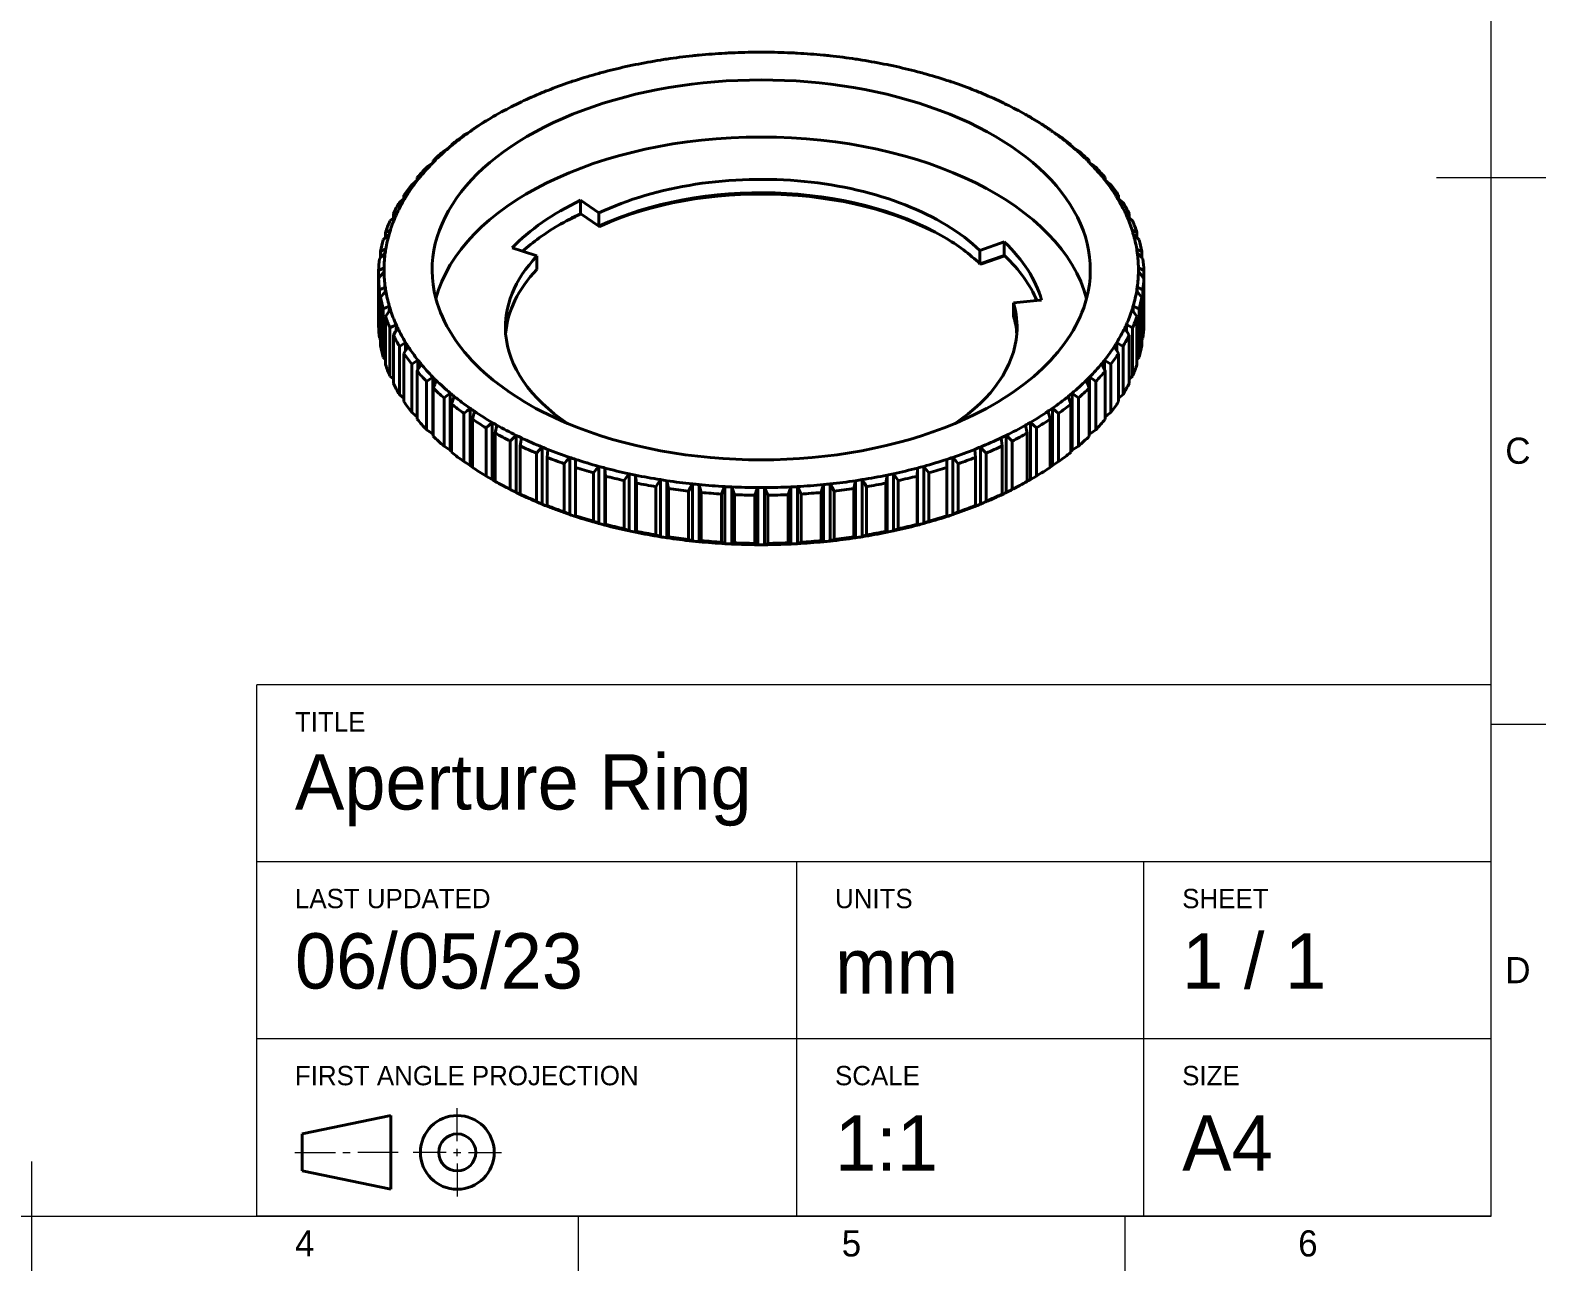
# Model space of a CAD drawing. Header units: millimetres. Extents: x 15 to 292, y 5 to 205.
# Drawn here: x 153.4 to 292, y 5 to 118.5 of the extents above; entities that cross this region are included whole.
import ezdxf

# ---------------------------------------------------------------- set-up
doc = ezdxf.new("R2010")
doc.units = ezdxf.units.MM
doc.layers.add('Border', color=7, linetype='Continuous')
doc.layers.add('Geometries', color=7, linetype='Continuous')
doc.styles.add('Shapr0', font='txt', dxfattribs={"height": 2.3925})
doc.styles.add('Shapr1', font='txt', dxfattribs={"height": 2.3925})

# ---------------------------------------------------------------- blocks, each defined once
blk = doc.blocks.new('*U9')
at = {"layer": 'Border', "linetype": 'Continuous', "lineweight": 15}
for p, q in [((287, 58.6), (174.1, 58.6)), ((174.1, 10), (174.1, 58.6)), ((287, 10), (287, 58.6)), ((287, 42.4), (174.1, 42.4)), ((223.5, 10), (223.5, 42.4)), ((255.25, 10), (255.25, 42.4)), ((287, 26.2), (174.1, 26.2)), ((192.450088, 16.837486), (192.450088, 19.875004)), ((177.6, 15.82498), (181.312522, 15.82498)), ((181.987526, 15.82498), (182.66253, 15.82498)), ((187.050056, 15.82498), (183.337534, 15.82498)), ((191.437582, 15.82498), (188.400064, 15.82498)), ((192.112586, 15.82498), (192.78759, 15.82498)), ((192.450088, 15.487478), (192.450088, 16.162482)), ((193.462594, 15.82498), (196.500112, 15.82498)), ((192.450088, 14.812474), (192.450088, 11.774956)), ((287, 10), (174.1, 10))]:
    blk.add_line(p, q, dxfattribs=at)
at = {"layer": 'Border', "linetype": 'Continuous', "lineweight": 40}
for p, q in [((178.275004, 17.51249), (186.375052, 19.2)), ((186.375052, 19.2), (186.375052, 12.44996)), ((178.275004, 17.51249), (178.275004, 14.13747)), ((178.275004, 14.13747), (186.375052, 12.44996))]:
    blk.add_line(p, q, dxfattribs=at)
for radius in [3.37502, 1.68751]:
    blk.add_circle((192.450088, 15.82498), radius, dxfattribs=at)

msp = doc.modelspace()

# ---------------------------------------------------------------- linework, layer by layer
at = {"layer": 'Border', "linetype": 'Continuous', "lineweight": 15}
for p, q in [((287, 10), (287, 200)), ((282, 105), (292, 105)), ((287, 55), (292, 55)), ((153.5, 15), (153.5, 5)), ((20, 10), (287, 10)), ((203.5, 10), (203.5, 5)), ((253.5, 10), (253.5, 5))]:
    msp.add_line(p, q, dxfattribs=at)
at = {"layer": 'Geometries', "linetype": 'Continuous', "lineweight": 40}
for p, q in [((193.826, 109.369), (193.826, 109.406)), ((246.674, 109.369), (246.674, 109.406)), ((191.926, 107.936), (191.926, 108.026)), ((248.574, 107.936), (248.574, 108.026)), ((190.242, 106.391), (190.242, 106.555)), ((250.258, 106.391), (250.258, 106.555)), ((188.786, 104.767), (188.786, 105.006)), ((188.786, 104.767), (188.852, 104.818)), ((251.648, 104.818), (251.714, 104.767)), ((251.714, 104.767), (251.714, 105.006)), ((187.57, 103.078), (187.57, 103.389)), ((187.57, 103.078), (187.726, 103.207)), ((203.729, 102.93), (203.729, 101.705)), ((205.39, 101.773), (203.729, 102.93)), ((252.774, 103.207), (252.93, 103.078)), ((252.93, 103.078), (252.93, 103.389)), ((186.602, 101.327), (186.602, 101.717)), ((186.602, 101.327), (186.847, 101.545)), ((203.729, 101.705), (203.761, 101.683)), ((203.761, 101.683), (205.39, 100.549)), ((205.39, 101.773), (205.39, 100.549)), ((253.653, 101.545), (253.898, 101.327)), ((253.898, 101.327), (253.898, 101.717)), ((185.89, 99.524), (185.89, 100.002)), ((254.61, 99.524), (254.61, 100.002)), ((185.683, 99.324), (185.89, 99.524)), ((197.46, 98.565), (198.411, 98.261)), ((242.484, 99.117), (240.256, 98.345)), ((242.484, 99.117), (242.484, 97.893)), ((254.61, 99.524), (254.817, 99.324)), ((185.336, 97.572), (185.44, 97.682)), ((185.44, 97.682), (185.44, 98.259)), ((198.411, 98.261), (199.736, 97.837)), ((199.736, 97.837), (199.736, 96.612)), ((240.256, 98.345), (240.256, 97.12)), ((240.256, 97.12), (242.484, 97.893)), ((242.539, 97.84), (240.421, 97.106)), ((255.06, 97.682), (255.06, 98.259)), ((255.06, 97.682), (255.164, 97.572)), ((185.255, 95.81), (185.255, 96.499)), ((185.255, 95.81), (185.44, 96.024)), ((185.255, 91.401), (185.255, 95.81)), ((185.75, 96.563), (185.75, 96.382)), ((185.75, 96.382), (185.751, 96.384)), ((254.749, 96.384), (254.75, 96.382)), ((254.75, 96.382), (254.75, 96.563)), ((255.06, 96.024), (255.245, 95.81)), ((255.245, 95.81), (255.245, 96.499)), ((255.245, 91.401), (255.245, 95.81)), ((185.336, 90.328), (185.336, 94.737)), ((185.75, 94.445), (185.856, 94.579)), ((185.856, 94.579), (185.856, 95.005)), ((185.856, 94.579), (185.91, 94.648)), ((254.59, 94.648), (254.644, 94.579)), ((254.644, 94.579), (254.644, 95.005)), ((254.644, 94.579), (254.75, 94.445)), ((255.164, 90.328), (255.164, 94.737)), ((185.44, 90.218), (185.44, 94.05)), ((185.683, 88.576), (185.683, 92.986)), ((186.222, 92.775), (186.222, 93.281)), ((186.222, 92.775), (186.329, 92.928)), ((243.334, 93.549), (245.469, 93.759)), ((243.334, 93.549), (243.334, 92.324)), ((245.469, 93.759), (245.896, 93.801)), ((254.171, 92.928), (254.278, 92.775)), ((254.278, 92.775), (254.278, 93.281)), ((254.817, 88.576), (254.817, 92.986)), ((255.06, 90.218), (255.06, 94.05)), ((185.89, 88.376), (185.89, 92.307)), ((186.847, 90.98), (186.847, 91.581)), ((253.653, 90.98), (253.653, 91.581)), ((254.61, 88.376), (254.61, 92.307)), ((185.336, 90.328), (185.44, 90.218)), ((185.44, 89.641), (185.44, 90.218)), ((186.293, 86.849), (186.293, 91.258)), ((186.602, 86.573), (186.602, 90.592)), ((186.847, 90.98), (187.007, 91.235)), ((253.493, 91.235), (253.653, 90.98)), ((253.898, 86.573), (253.898, 90.592)), ((254.207, 86.849), (254.207, 91.258)), ((255.06, 90.218), (255.164, 90.328)), ((255.06, 89.641), (255.06, 90.218)), ((187.161, 85.159), (187.161, 89.568)), ((187.57, 88.92), (187.726, 89.201)), ((187.57, 84.822), (187.57, 88.92)), ((187.726, 89.201), (187.726, 89.919)), ((252.774, 89.201), (252.774, 89.919)), ((252.774, 89.201), (252.93, 88.92)), ((252.93, 84.822), (252.93, 88.92)), ((253.339, 85.159), (253.339, 89.568)), ((185.683, 88.576), (185.89, 88.376)), ((185.89, 87.898), (185.89, 88.376)), ((188.282, 83.519), (188.282, 87.928)), ((188.786, 87.303), (188.852, 87.44)), ((188.852, 87.44), (188.852, 88.308)), ((251.648, 87.44), (251.648, 88.308)), ((251.648, 87.44), (251.714, 87.303)), ((252.218, 83.519), (252.218, 87.928)), ((254.61, 88.376), (254.817, 88.576)), ((254.61, 87.898), (254.61, 88.376)), ((186.602, 86.183), (186.602, 86.573)), ((188.786, 83.133), (188.786, 87.303)), ((189.645, 81.942), (189.645, 86.351)), ((190.218, 81.534), (190.218, 86.759)), ((250.282, 81.534), (250.282, 86.759)), ((250.855, 81.942), (250.855, 86.351)), ((251.714, 83.133), (251.714, 87.303)), ((253.898, 86.183), (253.898, 86.573)), ((187.57, 84.511), (187.57, 84.822)), ((190.242, 81.509), (190.242, 85.754)), ((191.241, 80.439), (191.241, 84.848)), ((191.812, 80.06), (191.812, 85.285)), ((248.688, 80.06), (248.688, 85.285)), ((249.259, 80.439), (249.259, 84.848)), ((250.258, 81.509), (250.258, 85.754)), ((252.93, 84.511), (252.93, 84.822)), ((191.926, 79.964), (191.926, 84.283)), ((193.059, 79.022), (193.059, 83.432)), ((193.623, 78.672), (193.623, 83.897)), ((246.877, 78.672), (246.877, 83.897)), ((247.441, 79.022), (247.441, 83.432)), ((248.574, 79.964), (248.574, 84.283)), ((188.786, 82.894), (188.786, 83.133)), ((193.826, 78.531), (193.826, 82.903)), ((195.083, 77.703), (195.083, 82.112)), ((195.636, 77.38), (195.636, 82.606)), ((195.927, 81.624), (196.075, 82.352)), ((244.425, 82.352), (244.573, 81.624)), ((244.864, 77.38), (244.864, 82.606)), ((245.417, 77.703), (245.417, 82.112)), ((246.674, 78.531), (246.674, 82.903)), ((251.714, 82.894), (251.714, 83.133)), ((190.242, 81.345), (190.242, 81.509)), ((195.927, 77.215), (195.927, 81.624)), ((197.298, 76.49), (197.298, 80.899)), ((197.837, 76.195), (197.837, 81.42)), ((198.213, 80.456), (198.313, 81.19)), ((198.213, 76.046), (198.213, 80.456)), ((242.187, 81.19), (242.287, 80.456)), ((242.287, 76.046), (242.287, 80.456)), ((242.663, 76.195), (242.663, 81.42)), ((243.202, 76.49), (243.202, 80.899)), ((244.573, 77.215), (244.573, 81.624)), ((250.258, 81.345), (250.258, 81.509)), ((191.926, 79.874), (191.926, 79.964)), ((199.689, 75.393), (199.689, 79.802)), ((200.208, 75.124), (200.208, 80.35)), ((200.667, 79.406), (200.717, 80.144)), ((200.667, 74.997), (200.667, 79.406)), ((202.732, 74.178), (202.732, 79.403)), ((203.27, 78.485), (203.27, 79.224)), ((237.23, 79.224), (237.23, 78.485)), ((237.768, 74.178), (237.768, 79.403)), ((239.783, 80.144), (239.833, 79.406)), ((239.833, 74.997), (239.833, 79.406)), ((240.292, 75.124), (240.292, 80.35)), ((240.811, 75.393), (240.811, 79.802)), ((248.574, 79.874), (248.574, 79.964)), ((193.826, 78.494), (193.826, 78.531)), ((202.235, 74.42), (202.235, 78.829)), ((203.27, 74.076), (203.27, 78.485)), ((204.919, 73.58), (204.919, 77.989)), ((205.389, 73.361), (205.389, 78.587)), ((205.952, 73.21), (205.952, 78.435)), ((206.002, 77.698), (205.952, 78.435)), ((206.002, 73.288), (206.002, 77.698)), ((208.159, 72.682), (208.159, 77.908)), ((208.743, 72.559), (208.743, 77.785)), ((208.842, 77.051), (208.743, 77.785)), ((231.757, 77.785), (231.658, 77.051)), ((231.757, 72.559), (231.757, 77.785)), ((232.341, 72.682), (232.341, 77.908)), ((234.548, 78.435), (234.498, 77.698)), ((234.498, 73.288), (234.498, 77.698)), ((234.548, 73.21), (234.548, 78.435)), ((235.111, 73.361), (235.111, 78.587)), ((235.581, 73.58), (235.581, 77.989)), ((237.23, 74.076), (237.23, 78.485)), ((238.265, 74.42), (238.265, 78.829)), ((246.674, 78.494), (246.674, 78.531)), ((207.72, 72.878), (207.72, 77.287)), ((208.842, 72.642), (208.842, 77.051)), ((210.616, 72.319), (210.616, 76.728)), ((211.021, 72.145), (211.021, 77.37)), ((211.621, 72.052), (211.621, 77.277)), ((211.769, 76.549), (211.621, 77.277)), ((211.769, 72.14), (211.769, 76.549)), ((213.585, 71.908), (213.585, 76.317)), ((213.954, 71.753), (213.954, 76.979)), ((214.565, 71.691), (214.565, 76.916)), ((216.934, 71.511), (216.934, 76.736)), ((217.553, 71.48), (217.553, 76.705)), ((219.939, 71.419), (219.939, 76.645)), ((220.561, 71.419), (220.561, 76.645)), ((222.947, 71.48), (222.947, 76.705)), ((223.566, 71.511), (223.566, 76.736)), ((225.935, 71.691), (225.935, 76.916)), ((226.546, 71.753), (226.546, 76.979)), ((226.915, 71.908), (226.915, 76.317)), ((228.879, 77.277), (228.731, 76.549)), ((228.731, 72.14), (228.731, 76.549)), ((228.879, 72.052), (228.879, 77.277)), ((229.479, 72.145), (229.479, 77.37)), ((229.884, 72.319), (229.884, 76.728)), ((231.658, 72.642), (231.658, 77.051)), ((232.78, 72.878), (232.78, 77.287)), ((214.761, 71.788), (214.761, 76.197)), ((216.605, 71.648), (216.605, 76.057)), ((217.795, 71.588), (217.795, 75.997)), ((219.653, 71.541), (219.653, 75.95)), ((220.847, 71.541), (220.847, 75.95)), ((222.705, 71.588), (222.705, 75.997)), ((223.895, 71.648), (223.895, 76.057)), ((225.739, 71.788), (225.739, 76.197)), ((203.27, 73.998), (203.27, 74.076)), ((237.23, 74.076), (237.23, 73.998))]:
    msp.add_line(p, q, dxfattribs=at)
at = {"layer": 'Geometries', "linetype": 'Continuous', "lineweight": 40, "flags": 128}
for points in [[(194.022, 109.503), (193.924, 109.455), (193.826, 109.406)], [(195.083, 110.197), (195.359, 110.359), (195.636, 110.52)], [(244.864, 110.52), (245.141, 110.359), (245.417, 110.197)], [(246.674, 109.406), (246.576, 109.455), (246.478, 109.503)], [(192.169, 108.134), (192.047, 108.08), (191.926, 108.026)], [(193.059, 108.878), (193.341, 109.053), (193.623, 109.228)], [(246.877, 109.228), (247.159, 109.053), (247.441, 108.878)], [(248.574, 108.026), (248.453, 108.08), (248.331, 108.134)], [(191.241, 107.461), (191.527, 107.651), (191.812, 107.84)], [(248.688, 107.84), (248.973, 107.651), (249.259, 107.461)], [(189.645, 105.958), (189.931, 106.162), (190.218, 106.366)], [(190.529, 106.677), (190.385, 106.616), (190.242, 106.555)], [(250.258, 106.555), (250.115, 106.616), (249.971, 106.677)], [(250.282, 106.366), (250.569, 106.162), (250.855, 105.958)], [(188.282, 104.381), (188.567, 104.6), (188.786, 104.767)], [(189.115, 105.143), (188.95, 105.074), (188.786, 105.006)], [(251.714, 105.006), (251.55, 105.074), (251.385, 105.143)], [(251.714, 104.767), (251.933, 104.6), (252.218, 104.381)], [(187.161, 102.741), (187.443, 102.974), (187.57, 103.078)], [(187.938, 103.544), (187.754, 103.466), (187.57, 103.389)], [(252.93, 103.389), (252.746, 103.466), (252.562, 103.544)], [(252.93, 103.078), (253.057, 102.974), (253.339, 102.741)], [(186.293, 101.051), (186.57, 101.298), (186.602, 101.327)], [(187.007, 101.891), (186.805, 101.804), (186.602, 101.717)], [(253.898, 101.717), (253.695, 101.804), (253.493, 101.891)], [(253.898, 101.327), (253.93, 101.298), (254.207, 101.051)], [(186.329, 100.198), (186.11, 100.1), (185.89, 100.002)], [(185.89, 99.524), (185.952, 99.584), (186.222, 99.845)], [(205.39, 100.549), (205.407, 100.548), (205.424, 100.547), (205.442, 100.545), (205.46, 100.544)], [(254.61, 100.002), (254.39, 100.1), (254.171, 100.198)], [(254.278, 99.845), (254.548, 99.584), (254.61, 99.524)], [(185.91, 98.477), (185.675, 98.368), (185.44, 98.259)], [(255.06, 98.259), (254.825, 98.368), (254.59, 98.477)], [(185.44, 97.682), (185.596, 97.846), (185.856, 98.12)], [(240.256, 97.12), (240.298, 97.117), (240.34, 97.113), (240.381, 97.109), (240.421, 97.106)], [(254.644, 98.12), (254.904, 97.846), (255.06, 97.682)], [(185.751, 96.742), (185.503, 96.621), (185.255, 96.499)], [(185.44, 96.024), (185.503, 96.097), (185.75, 96.382)], [(255.245, 96.499), (254.997, 96.621), (254.749, 96.742)], [(254.75, 96.382), (254.997, 96.097), (255.06, 96.024)], [(185.856, 95.005), (185.596, 94.871), (185.336, 94.737)], [(185.44, 94.05), (185.675, 94.349), (185.75, 94.445)], [(255.164, 94.737), (254.904, 94.871), (254.644, 95.005)], [(254.75, 94.445), (254.825, 94.349), (255.06, 94.05)], [(186.222, 93.281), (185.952, 93.133), (185.683, 92.986)], [(254.817, 92.986), (254.548, 93.133), (254.278, 93.281)], [(185.89, 92.307), (186.11, 92.617), (186.222, 92.775)], [(186.847, 91.581), (186.57, 91.42), (186.293, 91.258)], [(254.207, 91.258), (253.93, 91.42), (253.653, 91.581)], [(254.278, 92.775), (254.39, 92.617), (254.61, 92.307)], [(186.602, 90.592), (186.805, 90.913), (186.847, 90.98)], [(253.653, 90.98), (253.695, 90.913), (253.898, 90.592)], [(187.726, 89.919), (187.443, 89.744), (187.161, 89.568)], [(187.726, 89.201), (187.754, 89.251), (187.938, 89.582)], [(252.562, 89.582), (252.746, 89.251), (252.774, 89.201)], [(253.339, 89.568), (253.057, 89.744), (252.774, 89.919)], [(188.852, 88.308), (188.567, 88.118), (188.282, 87.928)], [(188.852, 87.44), (188.95, 87.643), (189.115, 87.983)], [(251.385, 87.983), (251.55, 87.643), (251.648, 87.44)], [(252.218, 87.928), (251.933, 88.118), (251.648, 88.308)], [(186.293, 86.849), (186.57, 86.602), (186.602, 86.573)], [(190.218, 86.759), (189.931, 86.555), (189.645, 86.351)], [(190.242, 85.754), (190.385, 86.101), (190.529, 86.449)], [(249.971, 86.449), (250.115, 86.101), (250.258, 85.754)], [(250.855, 86.351), (250.569, 86.555), (250.282, 86.759)], [(253.898, 86.573), (253.93, 86.602), (254.207, 86.849)], [(187.161, 85.159), (187.443, 84.926), (187.57, 84.822)], [(191.812, 85.285), (191.527, 85.067), (191.241, 84.848)], [(191.926, 84.283), (192.047, 84.638), (192.169, 84.992)], [(248.331, 84.992), (248.453, 84.638), (248.574, 84.283)], [(249.259, 84.848), (248.973, 85.067), (248.688, 85.285)], [(252.93, 84.822), (253.057, 84.926), (253.339, 85.159)], [(188.282, 83.519), (188.567, 83.3), (188.786, 83.133)], [(193.623, 83.897), (193.341, 83.664), (193.059, 83.432)], [(193.826, 82.903), (193.924, 83.263), (194.022, 83.623)], [(246.478, 83.623), (246.576, 83.263), (246.674, 82.903)], [(247.441, 83.432), (247.159, 83.664), (246.877, 83.897)], [(251.714, 83.133), (251.933, 83.3), (252.218, 83.519)], [(189.645, 81.942), (189.931, 81.738), (190.218, 81.534)], [(195.636, 82.606), (195.359, 82.359), (195.083, 82.112)], [(245.417, 82.112), (245.141, 82.359), (244.864, 82.606)], [(250.282, 81.534), (250.569, 81.738), (250.855, 81.942)], [(191.241, 80.439), (191.527, 80.249), (191.812, 80.06)], [(197.837, 81.42), (197.567, 81.16), (197.298, 80.899)], [(243.202, 80.899), (242.933, 81.16), (242.663, 81.42)], [(248.688, 80.06), (248.973, 80.249), (249.259, 80.439)], [(193.059, 79.022), (193.341, 78.847), (193.623, 78.672)], [(200.208, 80.35), (199.948, 80.076), (199.689, 79.802)], [(202.732, 79.403), (202.484, 79.116), (202.235, 78.829)], [(238.265, 78.829), (238.016, 79.116), (237.768, 79.403)], [(240.811, 79.802), (240.552, 80.076), (240.292, 80.35)], [(246.877, 78.672), (247.159, 78.847), (247.441, 79.022)], [(195.083, 77.703), (195.359, 77.541), (195.636, 77.38)], [(205.389, 78.587), (205.154, 78.288), (204.919, 77.989)], [(208.159, 77.908), (207.939, 77.597), (207.72, 77.287)], [(232.78, 77.287), (232.561, 77.597), (232.341, 77.908)], [(235.581, 77.989), (235.346, 78.288), (235.111, 78.587)], [(244.864, 77.38), (245.141, 77.541), (245.417, 77.703)], [(196.075, 77.126), (196.001, 77.171), (195.927, 77.215)], [(197.298, 76.49), (197.567, 76.342), (197.837, 76.195)], [(211.021, 77.37), (210.818, 77.049), (210.616, 76.728)], [(213.954, 76.979), (213.769, 76.648), (213.585, 76.317)], [(214.761, 76.197), (214.663, 76.557), (214.565, 76.916)], [(216.934, 76.736), (216.769, 76.397), (216.605, 76.057)], [(217.795, 75.997), (217.674, 76.351), (217.553, 76.705)], [(219.939, 76.645), (219.796, 76.298), (219.653, 75.95)], [(220.847, 75.95), (220.704, 76.298), (220.561, 76.645)], [(222.947, 76.705), (222.826, 76.351), (222.705, 75.997)], [(223.895, 76.057), (223.731, 76.397), (223.566, 76.736)], [(225.935, 76.916), (225.837, 76.557), (225.739, 76.197)], [(226.915, 76.317), (226.731, 76.648), (226.546, 76.979)], [(229.884, 76.728), (229.682, 77.049), (229.479, 77.37)], [(242.663, 76.195), (242.933, 76.342), (243.202, 76.49)], [(244.573, 77.215), (244.499, 77.171), (244.425, 77.126)], [(198.313, 75.964), (198.263, 76.005), (198.213, 76.046)], [(199.689, 75.393), (199.948, 75.258), (200.208, 75.124)], [(200.717, 74.919), (200.692, 74.958), (200.667, 74.997)], [(239.833, 74.997), (239.808, 74.958), (239.783, 74.919)], [(240.292, 75.124), (240.552, 75.258), (240.811, 75.393)], [(242.287, 76.046), (242.237, 76.005), (242.187, 75.964)], [(202.235, 74.42), (202.484, 74.299), (202.732, 74.178)], [(204.919, 73.58), (205.154, 73.47), (205.389, 73.361)], [(235.111, 73.361), (235.346, 73.47), (235.581, 73.58)], [(237.768, 74.178), (238.016, 74.299), (238.265, 74.42)], [(205.952, 73.21), (205.977, 73.249), (206.002, 73.288)], [(207.72, 72.878), (207.939, 72.78), (208.159, 72.682)], [(208.743, 72.559), (208.792, 72.6), (208.842, 72.642)], [(210.616, 72.319), (210.818, 72.231), (211.021, 72.145)], [(211.621, 72.052), (211.695, 72.096), (211.769, 72.14)], [(228.731, 72.14), (228.805, 72.096), (228.879, 72.052)], [(229.479, 72.145), (229.682, 72.231), (229.884, 72.319)], [(231.658, 72.642), (231.708, 72.6), (231.757, 72.559)], [(232.341, 72.682), (232.561, 72.78), (232.78, 72.878)], [(234.498, 73.288), (234.523, 73.249), (234.548, 73.21)], [(213.585, 71.908), (213.769, 71.83), (213.954, 71.753)], [(214.565, 71.691), (214.663, 71.739), (214.761, 71.788)], [(216.605, 71.648), (216.769, 71.579), (216.934, 71.511)], [(217.553, 71.48), (217.674, 71.534), (217.795, 71.588)], [(219.653, 71.541), (219.796, 71.48), (219.939, 71.419)], [(220.561, 71.419), (220.704, 71.48), (220.847, 71.541)], [(222.705, 71.588), (222.826, 71.534), (222.947, 71.48)], [(223.566, 71.511), (223.731, 71.579), (223.895, 71.648)], [(225.739, 71.788), (225.837, 71.739), (225.935, 71.691)], [(226.546, 71.753), (226.731, 71.83), (226.915, 71.908)]]:
    msp.add_lwpolyline(points, dxfattribs=at)
at = {"layer": 'Geometries', "linetype": 'Continuous', "lineweight": 40}
for centre, major_axis, start_param, end_param in [((220.25, 96.563), (-34.5, 0), 4.7213896, 4.7906548), ((220.25, 96.563), (-34.5, 0), 4.7033883, 4.7213896), ((220.25, 96.563), (-34.5, 0), 4.6341232, 4.7033883), ((220.25, 96.563), (-34.5, 0), 5.0704555, 5.1397206), ((220.25, 96.563), (-34.5, 0), 5.0524542, 5.0704555), ((220.25, 96.563), (-34.5, 0), 4.983189, 5.0524542), ((220.25, 96.563), (-34.5, 0), 4.9651877, 4.983189), ((220.25, 96.563), (-34.5, 0), 4.8959226, 4.9651877), ((220.25, 96.563), (-34.5, 0), 4.8779213, 4.8959226), ((220.25, 96.563), (-34.5, 0), 4.8086561, 4.8779213), ((220.25, 96.563), (-34.5, 0), 4.7906548, 4.8086561), ((220.25, 96.563), (-34.5, 0), 4.6161219, 4.6341232), ((220.25, 96.563), (-34.5, 0), 4.5468567, 4.6161219), ((220.25, 96.563), (-34.5, 0), 4.5288554, 4.5468567), ((220.25, 96.563), (-34.5, 0), 4.4595902, 4.5288554), ((220.25, 96.563), (-34.5, 0), 4.4415889, 4.4595902), ((220.25, 96.563), (-34.5, 0), 4.3723238, 4.4415889), ((220.25, 96.563), (-34.5, 0), 4.3543225, 4.3723238), ((220.25, 96.563), (-34.5, 0), 4.2850573, 4.3543225), ((220.25, 96.563), (-30.1, 0), 2.9906721, 6.4341059), ((220.25, 96.563), (-34.5, 0), 5.2449884, 5.3142536), ((220.25, 96.563), (-34.5, 0), 5.2269871, 5.2449884), ((220.25, 96.563), (-34.5, 0), 5.1577219, 5.2269871), ((220.25, 96.563), (-34.5, 0), 5.1397206, 5.1577219), ((220.25, 96.563), (-34.5, 0), 4.267056, 4.2850573), ((220.25, 96.563), (-34.5, 0), 4.1977908, 4.267056), ((220.25, 96.563), (-34.5, 0), 4.1797896, 4.1977908), ((220.25, 96.563), (-34.5, 0), 4.1105244, 4.1797896), ((220.25, 96.563), (-34.5, 0), 5.3322549, 5.40152), ((220.25, 96.563), (-34.5, 0), 5.3142536, 5.3322549), ((220.25, 96.563), (-34.5, 0), 4.0925231, 4.1105244), ((220.25, 96.563), (-34.5, 0), 4.0232579, 4.0925231), ((220.25, 96.563), (-34.5, 0), 5.4195213, 5.4887865), ((220.25, 96.563), (-34.5, 0), 5.40152, 5.4195213), ((220.25, 96.563), (-34.5, 0), 4.0052566, 4.0232579), ((220.25, 96.563), (-34.5, 0), 3.9359915, 4.0052566), ((220.25, 96.155), (35, 0), 2.3732542, 2.4264013), ((220.25, 96.563), (-34.5, 0), 5.576053, 5.5848434), ((220.25, 96.563), (-34.5, 0), 5.5067878, 5.576053), ((220.25, 96.563), (-34.5, 0), 5.4887865, 5.5067878), ((220.25, 96.563), (-34.5, 0), 3.9179902, 3.9359915), ((220.25, 96.563), (-34.5, 0), 3.848725, 3.9179902), ((220.25, 96.155), (35, 0), 0.7151914, 0.7683385), ((220.25, 96.563), (-34.5, 0), 3.8399345, 3.848725), ((220.25, 91.337), (30.1, 0), 0.1509206, 2.9906721), ((220.25, 96.155), (35, 0), 2.4605206, 2.5136677), ((220.25, 96.563), (-34.5, 0), 5.6633194, 5.6755082), ((220.25, 96.563), (-34.5, 0), 5.5940543, 5.6633194), ((220.25, 96.563), (-34.5, 0), 5.5848434, 5.5940543), ((220.25, 96.563), (-34.5, 0), 3.8307237, 3.8399345), ((220.25, 96.563), (-34.5, 0), 3.7614585, 3.8307237), ((220.25, 96.155), (35, 0), 0.6279249, 0.681072), ((220.25, 96.563), (-34.5, 0), 3.7492697, 3.7614585), ((220.25, 96.155), (35, 0), 2.5477871, 2.6009342), ((220.25, 96.563), (-34.5, 0), 5.6813207, 5.7505859), ((220.25, 96.563), (-34.5, 0), 5.6755082, 5.6813207), ((220.25, 96.563), (-34.5, 0), 3.7434572, 3.7492697), ((220.25, 96.563), (-34.5, 0), 3.6741921, 3.7434572), ((220.25, 96.155), (35, 0), 0.5406584, 0.5938056), ((220.25, 96.155), (35, 0), 2.6350536, 2.6882007), ((220.25, 96.563), (-34.5, 0), 5.7685872, 5.8378523), ((220.25, 96.563), (-34.5, 0), 5.7671769, 5.7685872), ((220.25, 96.563), (-34.5, 0), 5.7505859, 5.7671769), ((220.25, 96.563), (-34.5, 0), 3.657601, 3.6741921), ((220.25, 96.563), (-34.5, 0), 3.6561908, 3.657601), ((220.25, 96.563), (-34.5, 0), 3.5869256, 3.6561908), ((220.25, 96.155), (35, 0), 0.453392, 0.5065391), ((220.25, 96.155), (35, 0), 2.72232, 2.7754671), ((220.25, 96.563), (-34.5, 0), 5.8558536, 5.9251188), ((220.25, 96.563), (-34.5, 0), 5.8378523, 5.8558536), ((220.25, 91.337), (-23.4, 0), 3.6868971, 5.4004522), ((220.25, 90.112), (23.4, 0), 0.7747707, 2.2588595), ((220.25, 89.704), (-23.9, 0), 3.9375066, 5.3796181), ((220.25, 96.563), (-34.5, 0), 3.5689243, 3.5869256), ((220.25, 96.563), (-34.5, 0), 3.4996591, 3.5689243), ((220.25, 96.155), (35, 0), 0.3661255, 0.4192726), ((220.25, 96.155), (35, 0), 2.8095865, 2.8627336), ((220.25, 96.563), (-34.5, 0), 5.9431201, 6.0123853), ((220.25, 96.563), (-34.5, 0), 5.9251188, 5.9431201), ((220.248, 91.338), (-26, 0), 5.4008564, 5.780881), ((220.25, 96.563), (-34.5, 0), 3.4816579, 3.4996591), ((220.25, 96.563), (-34.5, 0), 3.4123927, 3.4816579), ((220.25, 96.155), (35, 0), 0.2788591, 0.3320062), ((220.25, 96.563), (-34.5, 0), 6.0303866, 6.0996517), ((220.25, 96.563), (-34.5, 0), 6.0123853, 6.0303866), ((220.248, 90.113), (26, 0), 2.2592637, 2.3657642), ((220.248, 89.705), (-26.5, 0), 5.383895, 5.4883081), ((220.25, 96.563), (-34.5, 0), 3.3943914, 3.4123927), ((220.25, 96.563), (-34.5, 0), 3.3251262, 3.3943914), ((220.25, 96.155), (35, 0), 2.8968529, 2.9500001), ((220.25, 96.563), (-34.5, 0), 6.117653, 6.1869182), ((220.25, 96.563), (-34.5, 0), 6.0996517, 6.117653), ((220.248, 90.113), (26, 0), 2.3657642, 2.5678781), ((220.25, 96.563), (-34.5, 0), 3.3071249, 3.3251262), ((220.25, 96.155), (35, 0), 0.1915926, 0.2447397), ((220.25, 96.563), (-34.5, 0), 3.2378598, 3.3071249), ((220.25, 96.155), (35, 0), 2.9841194, 3.0372665), ((220.25, 96.563), (-34.5, 0), 6.1869182, 6.2049195), ((220.25, 90.112), (23.4, 0), 0.5453045, 0.7747707), ((220.248, 91.338), (-26, 0), 3.3064085, 3.6863764), ((220.25, 96.563), (-34.5, 0), 3.2198585, 3.2378598), ((220.25, 96.155), (35, 0), 0.1043261, 0.1574733), ((220.25, 96.155), (35, 0), 3.0713859, 3.124533), ((220.25, 96.563), (-34.5, 0), 6.2049195, 6.2741847), ((220.25, 91.337), (-23.4, 0), 5.7812922, 6.3285282), ((220.248, 90.113), (26, 0), 0.5407024, 0.5447837), ((220.248, 90.113), (26, 0), 0.2453215, 0.5407024), ((220.25, 96.563), (-34.5, 0), 3.1505933, 3.2198585), ((220.25, 96.155), (35, 0), 0.0170597, 0.0702068), ((220.25, 96.155), (35, 0), 3.1586523, 3.2117994), ((220.25, 96.563), (-34.5, 0), 6.2741847, 6.2831853), ((220.25, 96.563), (-34.5, 0), 0, 0.0090006), ((220.25, 96.563), (-34.5, 0), 0.0090006, 0.0782658), ((220.25, 90.112), (23.4, 0), 2.6396996, 3.0962498), ((220.25, 96.563), (-34.5, 0), 3.0633268, 3.132592), ((220.25, 96.563), (-34.5, 0), 3.1415927, 3.1505933), ((220.25, 96.563), (-34.5, 0), 3.132592, 3.1415927), ((220.25, 96.155), (35, 0), 6.2129785, 6.2661256), ((220.25, 96.563), (-34.5, 0), 0.0782658, 0.0962671), ((220.25, 96.563), (-34.5, 0), 0.0962671, 0.1655323), ((220.25, 96.563), (-34.5, 0), 2.9760604, 3.0453255), ((220.25, 96.563), (-34.5, 0), 3.0453255, 3.0633268), ((220.25, 96.155), (35, 0), 3.2459188, 3.2990659), ((220.25, 96.563), (-34.5, 0), 0.1655323, 0.1835336), ((220.25, 96.563), (-34.5, 0), 0.1835336, 0.2527987), ((220.25, 96.563), (-30.1, 0), 0.1509206, 0.9411126), ((220.25, 96.563), (-30.1, 0), 2.20048, 2.9906721), ((220.25, 91.337), (-23.4, 0), 3.0962498, 3.3060571), ((220.25, 96.563), (-34.5, 0), 2.8887939, 2.9580591), ((220.25, 96.563), (-34.5, 0), 2.9580591, 2.9760604), ((220.25, 96.155), (35, 0), 6.1257121, 6.1788592), ((220.25, 96.155), (35, 0), 3.3331853, 3.3863324), ((220.25, 96.563), (-34.5, 0), 0.2527987, 0.2708), ((220.25, 90.112), (23.4, 0), 0.0453429, 0.1644644), ((220.25, 96.563), (-34.5, 0), 2.8707926, 2.8887939), ((220.25, 96.155), (35, 0), 6.0384456, 6.0915927), ((220.25, 91.745), (-35, 0), 0.0170597, 0.0702068), ((220.25, 96.155), (35, 0), 3.4204517, 3.4735988), ((220.25, 96.563), (-34.5, 0), 0.2708, 0.3400652), ((220.25, 91.337), (-23.4, 0), 0.0453429, 0.711317), ((220.25, 91.337), (-23.4, 0), 2.4302756, 3.0962498), ((220.25, 96.563), (-34.5, 0), 2.8015274, 2.8707926), ((220.25, 96.155), (35, 0), 5.9511791, 6.0043262), ((220.25, 91.745), (-35, 0), 3.0713859, 3.124533), ((220.25, 91.745), (-35, 0), 0.1043261, 0.1574733), ((220.25, 96.155), (35, 0), 3.5077182, 3.5608653), ((220.25, 96.563), (-34.5, 0), 0.3400652, 0.3580665), ((220.25, 96.563), (-34.5, 0), 0.3580665, 0.4273317), ((220.25, 96.563), (-34.5, 0), 2.714261, 2.7835262), ((220.25, 96.155), (35, 0), 5.8639127, 5.9170598), ((220.25, 96.563), (-34.5, 0), 2.7835262, 2.8015274), ((220.25, 91.745), (-35, 0), 2.9841194, 3.0372665), ((220.25, 91.745), (-35, 0), 0.1915926, 0.2447397), ((220.25, 96.563), (-34.5, 0), 0.4273317, 0.445333), ((220.25, 96.563), (-34.5, 0), 0.445333, 0.5145981), ((220.25, 96.563), (-34.5, 0), 2.6269945, 2.6962597), ((220.25, 96.563), (-34.5, 0), 2.6962597, 2.714261), ((220.25, 91.745), (-35, 0), 2.8968529, 2.9500001), ((220.25, 91.745), (-35, 0), 0.2788591, 0.3320062), ((220.25, 96.155), (35, 0), 3.5949846, 3.6481318), ((220.25, 96.563), (-34.5, 0), 0.5145981, 0.5325994), ((220.25, 96.563), (-34.5, 0), 0.5325994, 0.6018646), ((220.25, 96.563), (-34.5, 0), 2.5397281, 2.6089932), ((220.25, 96.563), (-34.5, 0), 2.6089932, 2.6269945), ((220.25, 96.155), (35, 0), 5.7766462, 5.8297933), ((220.25, 91.745), (-35, 0), 2.8095865, 2.8627336), ((220.25, 96.155), (35, 0), 3.6822511, 3.7353982), ((220.25, 96.563), (-34.5, 0), 0.6018646, 0.6198659), ((220.25, 96.563), (-34.5, 0), 0.6198659, 0.6891311), ((220.25, 96.563), (-34.5, 0), 2.4524616, 2.5217268), ((220.25, 96.563), (-34.5, 0), 2.5217268, 2.5397281), ((220.25, 96.155), (35, 0), 5.6893797, 5.7425269), ((220.25, 91.745), (-35, 0), 0.3661255, 0.4192726), ((220.25, 96.155), (35, 0), 3.7695176, 3.8226647), ((220.25, 96.563), (-34.5, 0), 0.6891311, 0.7071323), ((220.25, 96.563), (-34.5, 0), 0.7071323, 0.7763975), ((220.25, 96.563), (-34.5, 0), 2.3651951, 2.4344603), ((220.25, 96.563), (-34.5, 0), 2.4344603, 2.4524616), ((220.25, 96.155), (35, 0), 5.6021133, 5.6552604), ((220.25, 91.745), (-35, 0), 2.72232, 2.7754671), ((220.25, 91.745), (-35, 0), 0.453392, 0.5065391), ((220.25, 96.155), (35, 0), 3.856784, 3.9099311), ((220.25, 96.563), (-34.5, 0), 0.7763975, 0.7943988), ((220.25, 96.563), (-34.5, 0), 0.7943988, 0.863664), ((220.25, 96.563), (-30.1, 0), 0.9411126, 2.20048), ((220.25, 96.563), (-34.5, 0), 2.2779287, 2.3471938), ((220.25, 96.563), (-34.5, 0), 2.3471938, 2.3651951), ((220.25, 96.155), (35, 0), 5.5148468, 5.5679939), ((220.25, 91.745), (-35, 0), 2.6350536, 2.6882007), ((220.25, 91.337), (-34.5, 0), 0.5145981, 0.5160084), ((220.25, 91.745), (-35, 0), 0.5406584, 0.5938056), ((220.25, 96.155), (35, 0), 3.9440505, 3.9971976), ((220.25, 96.563), (-34.5, 0), 0.863664, 0.8816653), ((220.25, 96.155), (35, 0), 4.031317, 4.0844641), ((220.25, 96.563), (-34.5, 0), 0.8816653, 0.9509304), ((220.25, 96.563), (-34.5, 0), 2.1906622, 2.2599274), ((220.25, 96.155), (35, 0), 5.3403139, 5.393461), ((220.25, 96.563), (-34.5, 0), 2.2599274, 2.2779287), ((220.25, 96.155), (35, 0), 5.4275804, 5.4807275), ((220.25, 91.745), (-35, 0), 2.5477871, 2.6009342), ((220.25, 91.337), (-34.5, 0), 2.6255843, 2.6269945), ((220.25, 91.337), (-34.5, 0), 0.6018646, 0.6076771), ((220.25, 91.745), (-35, 0), 0.6279249, 0.681072), ((220.25, 96.563), (-34.5, 0), 0.9509304, 0.9689317), ((220.25, 96.155), (35, 0), 4.1185834, 4.1717305), ((220.25, 96.563), (-34.5, 0), 0.9689317, 1.0381969), ((220.25, 96.563), (-34.5, 0), 1.0381969, 1.0561982), ((220.25, 96.563), (-34.5, 0), 1.0561982, 1.1254634), ((220.25, 96.563), (-34.5, 0), 2.0161293, 2.0853945), ((220.25, 96.563), (-34.5, 0), 2.0853945, 2.1033957), ((220.25, 96.563), (-34.5, 0), 2.1033957, 2.1726609), ((220.25, 96.155), (35, 0), 5.2530474, 5.3061945), ((220.25, 96.563), (-34.5, 0), 2.1726609, 2.1906622), ((220.25, 91.745), (-35, 0), 2.4605206, 2.5136677), ((220.25, 91.337), (-34.5, 0), 2.5339156, 2.5397281), ((220.25, 91.337), (-34.5, 0), 0.6891311, 0.6983419), ((220.25, 91.745), (-35, 0), 0.7151914, 0.7683385), ((220.25, 96.155), (35, 0), 4.2058499, 4.258997), ((220.25, 96.563), (-34.5, 0), 1.1254634, 1.1434647), ((220.25, 96.563), (-34.5, 0), 1.1434647, 1.2127298), ((220.25, 96.155), (35, 0), 4.2931163, 4.3462635), ((220.25, 96.563), (-34.5, 0), 1.2127298, 1.2307311), ((220.25, 96.563), (-34.5, 0), 1.2307311, 1.2999963), ((220.25, 96.563), (-34.5, 0), 1.8415964, 1.9108615), ((220.25, 96.563), (-34.5, 0), 1.9108615, 1.9288628), ((220.25, 96.563), (-34.5, 0), 1.9288628, 1.998128), ((220.25, 96.155), (35, 0), 5.0785145, 5.1316616), ((220.25, 96.563), (-34.5, 0), 1.998128, 2.0161293), ((220.25, 96.155), (35, 0), 5.165781, 5.2189281), ((220.25, 91.745), (-35, 0), 2.3732542, 2.4264013), ((220.25, 91.337), (-34.5, 0), 2.4432508, 2.4524616), ((220.25, 91.337), (-34.5, 0), 0.7763975, 0.7943988), ((220.25, 91.745), (-35, 0), 0.8024578, 0.855605), ((220.25, 91.337), (34.5, 0), 3.9359915, 4.0052566), ((220.25, 96.155), (35, 0), 4.3803828, 4.4335299), ((220.25, 96.563), (-34.5, 0), 1.2999963, 1.3179976), ((220.25, 96.563), (-34.5, 0), 1.3179976, 1.3872628), ((220.25, 96.155), (35, 0), 4.4676493, 4.5207964), ((220.25, 96.563), (-34.5, 0), 1.3872628, 1.405264), ((220.25, 96.563), (-34.5, 0), 1.405264, 1.4745292), ((220.25, 96.563), (-34.5, 0), 1.4745292, 1.4925305), ((220.25, 96.563), (-34.5, 0), 1.4925305, 1.5617957), ((220.25, 96.563), (-34.5, 0), 1.5617957, 1.579797), ((220.25, 96.563), (-34.5, 0), 1.579797, 1.6490621), ((220.25, 96.563), (-34.5, 0), 1.6490621, 1.6670634), ((220.25, 96.563), (-34.5, 0), 1.6670634, 1.7363286), ((220.25, 96.563), (-34.5, 0), 1.7363286, 1.7543299), ((220.25, 96.563), (-34.5, 0), 1.7543299, 1.8235951), ((220.25, 96.155), (35, 0), 4.9039816, 4.9571287), ((220.25, 96.563), (-34.5, 0), 1.8235951, 1.8415964), ((220.25, 96.155), (35, 0), 4.991248, 5.0443952), ((220.25, 91.337), (34.5, 0), 5.4195213, 5.4887865), ((220.25, 91.745), (-35, 0), 2.2859877, 2.3391348), ((220.25, 91.337), (-34.5, 0), 2.3471938, 2.3651951), ((220.25, 91.337), (-34.5, 0), 0.863664, 0.8816653), ((220.25, 91.745), (-35, 0), 0.8897243, 0.9428714), ((220.25, 91.337), (34.5, 0), 4.0232579, 4.0925231), ((220.25, 91.337), (-34.5, 0), 0.9509304, 0.9689317), ((220.25, 91.745), (-35, 0), 0.9769908, 1.0301379), ((220.25, 91.337), (34.5, 0), 4.1105244, 4.1797896), ((220.25, 96.155), (35, 0), 4.5549157, 4.6080628), ((220.25, 96.155), (35, 0), 4.6421822, 4.6953293), ((220.25, 96.155), (35, 0), 4.7294487, 4.7825958), ((220.25, 96.155), (35, 0), 4.8167151, 4.8698622), ((220.25, 91.337), (34.5, 0), 5.2449884, 5.3142536), ((220.25, 91.745), (-35, 0), 2.1114548, 2.1646019), ((220.25, 91.337), (-34.5, 0), 2.1726609, 2.1906622), ((220.25, 91.337), (34.5, 0), 5.3322549, 5.40152), ((220.25, 91.745), (-35, 0), 2.1987212, 2.2518684), ((220.25, 91.337), (-34.5, 0), 2.2599274, 2.2779287), ((220.25, 91.337), (-34.5, 0), 1.0381969, 1.0561982), ((220.25, 91.745), (-35, 0), 1.0642572, 1.1174043), ((220.25, 91.337), (34.5, 0), 4.1977908, 4.267056), ((220.25, 91.337), (34.5, 0), 5.1577219, 5.2269871), ((220.25, 91.745), (-35, 0), 2.0241883, 2.0773354), ((220.25, 91.337), (-34.5, 0), 2.0853945, 2.1033957), ((220.25, 91.337), (-34.5, 0), 1.1254634, 1.1434647), ((220.25, 91.337), (34.5, 0), 4.2850573, 4.3543225), ((220.25, 91.745), (-35, 0), 1.1515237, 1.2046708), ((220.25, 91.337), (-34.5, 0), 1.2127298, 1.2307311), ((220.25, 91.337), (34.5, 0), 4.3723238, 4.4415889), ((220.25, 91.745), (-35, 0), 1.2387901, 1.2919373), ((220.25, 91.337), (-34.5, 0), 1.2999963, 1.3179976), ((220.25, 91.745), (-35, 0), 1.3260566, 1.3792037), ((220.25, 91.745), (-35, 0), 1.7623889, 1.815536), ((220.25, 91.337), (-34.5, 0), 1.8235951, 1.8415964), ((220.25, 91.337), (34.5, 0), 4.983189, 5.0524542), ((220.25, 91.745), (-35, 0), 1.8496554, 1.9028025), ((220.25, 91.337), (-34.5, 0), 1.9108615, 1.9288628), ((220.25, 91.337), (34.5, 0), 5.0704555, 5.1397206), ((220.25, 91.745), (-35, 0), 1.9369219, 1.990069), ((220.25, 91.337), (-34.5, 0), 1.998128, 2.0161293), ((220.25, 91.337), (34.5, 0), 4.4595902, 4.5288554), ((220.25, 91.337), (-34.5, 0), 1.3872628, 1.405264), ((220.25, 91.337), (34.5, 0), 4.5468567, 4.6161219), ((220.25, 91.745), (-35, 0), 1.4133231, 1.4664702), ((220.25, 91.337), (-34.5, 0), 1.4745292, 1.4925305), ((220.25, 91.337), (34.5, 0), 4.6341232, 4.7033883), ((220.25, 91.745), (-35, 0), 1.5005895, 1.5537367), ((220.25, 91.337), (-34.5, 0), 1.5617957, 1.579797), ((220.25, 91.337), (34.5, 0), 4.7213896, 4.7906548), ((220.25, 91.745), (-35, 0), 1.587856, 1.6410031), ((220.25, 91.337), (-34.5, 0), 1.6490621, 1.6670634), ((220.25, 91.337), (34.5, 0), 4.8086561, 4.8779213), ((220.25, 91.745), (-35, 0), 1.6751225, 1.7282696), ((220.25, 91.337), (-34.5, 0), 1.7363286, 1.7543299), ((220.25, 91.337), (34.5, 0), 4.8959226, 4.9651877)]:
    msp.add_ellipse(centre, major_axis=major_axis, ratio=0.5773503, start_param=start_param, end_param=end_param, dxfattribs=at)

# ---------------------------------------------------------------- block references
msp.add_blockref('*U9', (0, 0))

# ---------------------------------------------------------------- texts
at = {"layer": 'Border', "linetype": 'Continuous', "lineweight": 15, "char_height": 2.393, "width": 2.3925, "style": 'Shapr0'}
for s, insert, attachment_point in [('C', (288.304, 80), 4), ('D', (288.304, 32.5), 4), ('4', (178.5, 8.696), 2), ('5', (228.5, 8.696), 2), ('6', (270.25, 8.696), 2)]:
    msp.add_mtext(s, dxfattribs=dict(at, insert=insert, attachment_point=attachment_point))
at = {"layer": 'Border', "linetype": 'Continuous', "lineweight": 15, "attachment_point": 1, "style": 'Shapr1'}
for s, insert, char_height in [('TITLE', (177.6, 56.1), 1.7705), ('Aperture Ring', (177.6, 52.253), 5.06253), ('LAST UPDATED', (177.6, 39.935), 1.77045), ('UNITS', (227, 39.935), 1.7705), ('SHEET', (258.75, 39.935), 1.7705), ('06/05/23', (177.6, 35.874), 5.0625), ('1 / 1', (258.75, 35.874), 5.0625), ('mm', (227, 35.4), 5.0625), ('FIRST ANGLE PROJECTION', (177.6, 23.735), 1.77045), ('SCALE', (227, 23.735), 1.7705), ('SIZE', (258.75, 23.735), 1.7705), ('1:1', (227, 19.2), 5.0625), ('A4', (258.75, 19.2), 5.0625)]:
    msp.add_mtext(s, dxfattribs=dict(at, insert=insert, char_height=char_height))

doc.saveas('drawing.dxf')
